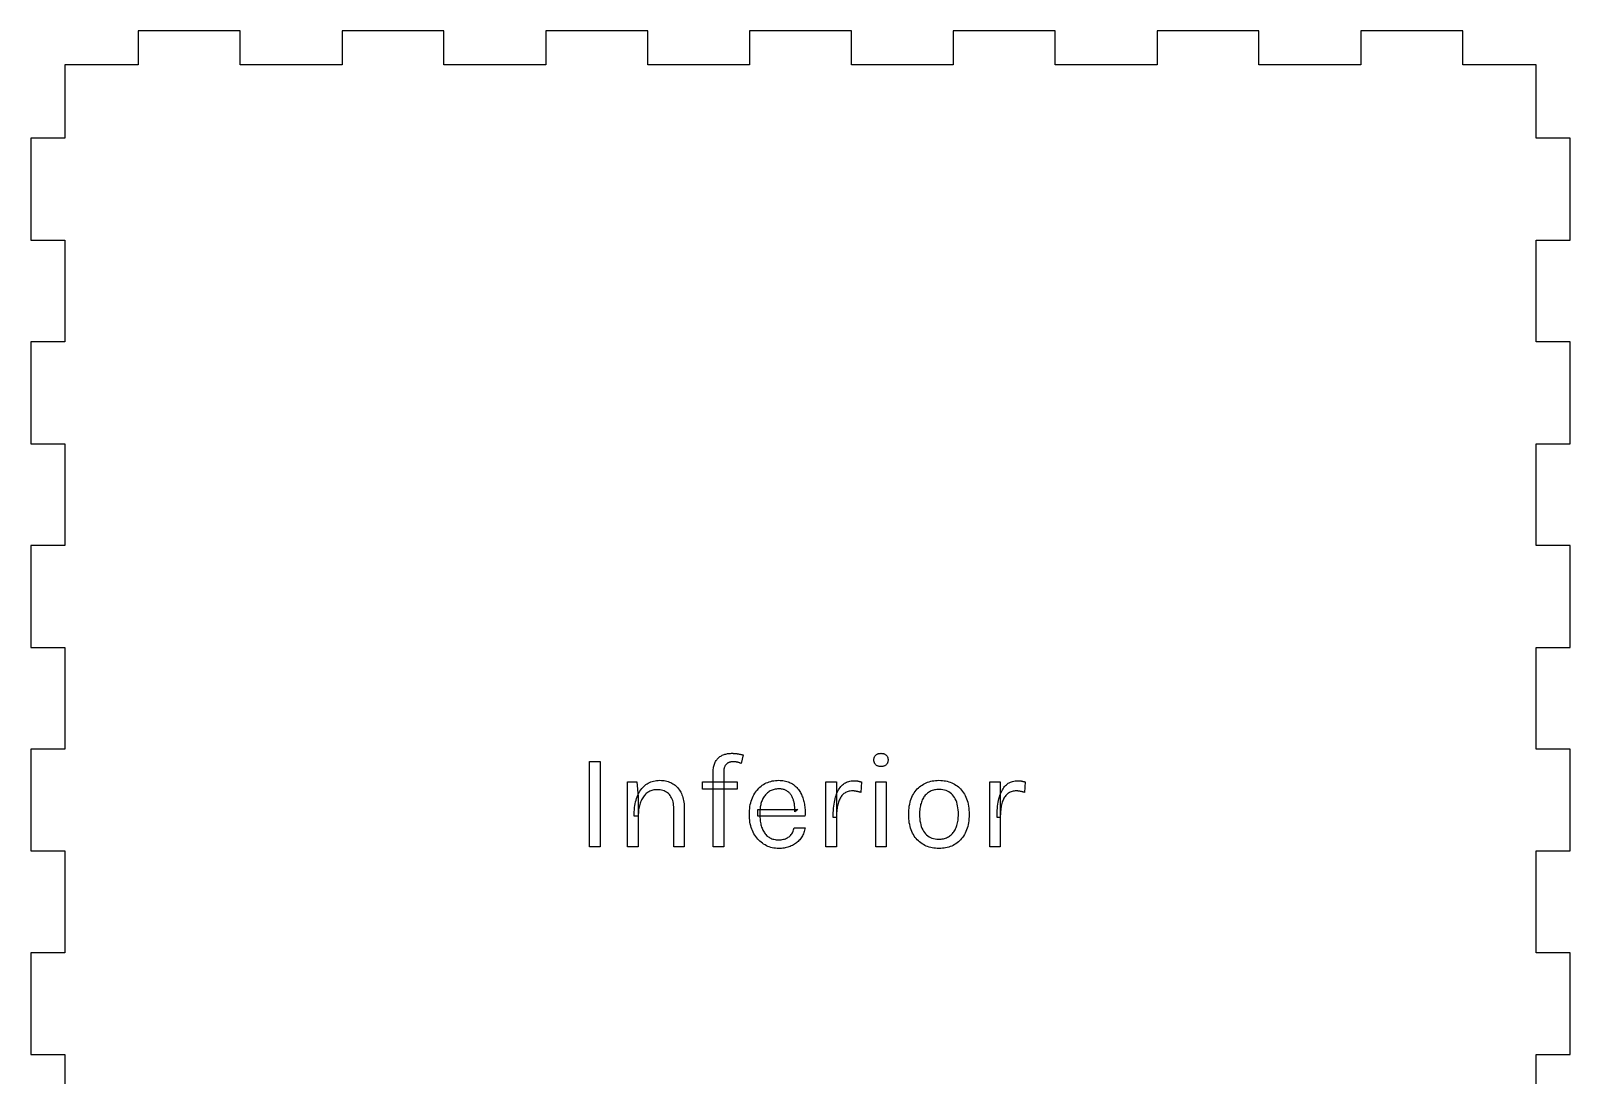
# Model space of a CAD drawing. Header units: millimetres. Extents: x 0 to 275, y 0 to 182.
# Drawn here: x 139 to 275, y 89.7 to 182 of the extents above; entities that cross this region are included whole.
import ezdxf

# ---------------------------------------------------------------- set-up
doc = ezdxf.new("R2010")
doc.units = ezdxf.units.MM
doc.layers.get('0').update_dxf_attribs({"linetype": 'CONTINUOUS'})

msp = doc.modelspace()

# ---------------------------------------------------------------- linework, layer by layer
for p, q in [((157.5, 182), (148.5, 182)), ((148.5, 182), (148.5, 179)), ((157.5, 179), (157.5, 182)), ((175.5, 182), (166.5, 182)), ((166.5, 182), (166.5, 179)), ((175.5, 179), (175.5, 182)), ((193.5, 182), (184.5, 182)), ((184.5, 182), (184.5, 179)), ((193.5, 179), (193.5, 182)), ((211.5, 182), (202.5, 182)), ((202.5, 182), (202.5, 179)), ((211.5, 179), (211.5, 182)), ((229.5, 182), (220.5, 182)), ((220.5, 182), (220.5, 179)), ((229.5, 179), (229.5, 182)), ((247.5, 182), (238.5, 182)), ((238.5, 182), (238.5, 179)), ((247.5, 179), (247.5, 182)), ((265.5, 182), (256.5, 182)), ((256.5, 182), (256.5, 179)), ((265.5, 179), (265.5, 182)), ((148.5, 179), (142, 179)), ((142, 179), (142, 172.5)), ((166.5, 179), (157.5, 179)), ((184.5, 179), (175.5, 179)), ((202.5, 179), (193.5, 179)), ((220.5, 179), (211.5, 179)), ((238.5, 179), (229.5, 179)), ((256.5, 179), (247.5, 179)), ((272, 179), (265.5, 179)), ((272, 172.5), (272, 179)), ((142, 172.5), (139, 172.5)), ((139, 172.5), (139, 163.5)), ((275, 172.5), (272, 172.5)), ((275, 163.5), (275, 172.5)), ((139, 163.5), (142, 163.5)), ((142, 163.5), (142, 154.5)), ((272, 154.5), (272, 163.5)), ((272, 163.5), (275, 163.5)), ((142, 154.5), (139, 154.5)), ((139, 154.5), (139, 145.5)), ((275, 154.5), (272, 154.5)), ((275, 145.5), (275, 154.5)), ((139, 145.5), (142, 145.5)), ((142, 145.5), (142, 136.5)), ((272, 136.5), (272, 145.5)), ((272, 145.5), (275, 145.5)), ((142, 136.5), (139, 136.5)), ((139, 136.5), (139, 127.5)), ((275, 136.5), (272, 136.5)), ((275, 127.5), (275, 136.5)), ((139, 127.5), (142, 127.5)), ((142, 127.5), (142, 118.5)), ((272, 118.5), (272, 127.5)), ((272, 127.5), (275, 127.5)), ((142, 118.5), (139, 118.5)), ((139, 118.5), (139, 109.5)), ((275, 118.5), (272, 118.5)), ((275, 109.5), (275, 118.5)), ((188.37, 109.866), (188.37, 117.402)), ((188.37, 117.402), (189.306, 117.402)), ((189.306, 117.402), (189.306, 109.866)), ((199.319, 116.913), (199.339, 117.008)), ((199.339, 117.008), (199.363, 117.099)), ((199.363, 117.099), (199.391, 117.187)), ((199.391, 117.187), (199.424, 117.27)), ((199.424, 117.27), (199.461, 117.348)), ((199.461, 117.348), (199.503, 117.423)), ((199.503, 117.423), (199.548, 117.494)), ((199.548, 117.494), (199.597, 117.561)), ((199.597, 117.561), (199.648, 117.624)), ((199.648, 117.624), (199.702, 117.683)), ((199.702, 117.683), (199.76, 117.739)), ((199.76, 117.739), (199.82, 117.791)), ((199.82, 117.791), (199.883, 117.839)), ((199.883, 117.839), (199.949, 117.883)), ((199.949, 117.883), (200.019, 117.923)), ((200.019, 117.923), (200.091, 117.96)), ((200.091, 117.96), (200.166, 117.993)), ((200.166, 117.993), (200.242, 118.023)), ((200.242, 118.023), (200.32, 118.049)), ((200.301, 116.962), (200.282, 116.914)), ((200.322, 117.007), (200.301, 116.962)), ((200.32, 118.049), (200.4, 118.071)), ((200.346, 117.048), (200.322, 117.007)), ((200.372, 117.086), (200.346, 117.048)), ((200.399, 117.122), (200.372, 117.086)), ((200.428, 117.155), (200.399, 117.122)), ((200.4, 118.071), (200.482, 118.091)), ((200.457, 117.186), (200.428, 117.155)), ((200.488, 117.215), (200.457, 117.186)), ((200.482, 118.091), (200.565, 118.106)), ((200.521, 117.24), (200.488, 117.215)), ((200.555, 117.263), (200.521, 117.24)), ((200.59, 117.284), (200.555, 117.263)), ((200.565, 118.106), (200.65, 118.118)), ((200.626, 117.302), (200.59, 117.284)), ((200.664, 117.318), (200.626, 117.302)), ((200.65, 118.118), (200.737, 118.127)), ((200.702, 117.332), (200.664, 117.318)), ((200.741, 117.344), (200.702, 117.332)), ((200.737, 118.127), (200.826, 118.132)), ((200.779, 117.355), (200.741, 117.344)), ((200.818, 117.364), (200.779, 117.355)), ((200.856, 117.372), (200.818, 117.364)), ((200.826, 118.132), (200.916, 118.134)), ((200.894, 117.378), (200.856, 117.372)), ((200.933, 117.384), (200.894, 117.378)), ((200.916, 118.134), (200.916, 118.134)), ((200.916, 118.134), (200.965, 118.134)), ((200.971, 117.387), (200.933, 117.384)), ((200.965, 118.134), (201.015, 118.133)), ((201.01, 117.389), (200.971, 117.387)), ((201.048, 117.39), (201.01, 117.389)), ((201.015, 118.133), (201.064, 118.131)), ((201.081, 117.39), (201.048, 117.39)), ((201.048, 117.39), (201.048, 117.39)), ((201.064, 118.131), (201.114, 118.128)), ((201.113, 117.389), (201.081, 117.39)), ((201.147, 117.387), (201.113, 117.389)), ((201.114, 118.128), (201.164, 118.125)), ((201.18, 117.384), (201.147, 117.387)), ((201.164, 118.125), (201.214, 118.121)), ((201.214, 117.381), (201.18, 117.384)), ((201.214, 118.121), (201.265, 118.116)), ((201.248, 117.377), (201.214, 117.381)), ((201.282, 117.372), (201.248, 117.377)), ((201.265, 118.116), (201.315, 118.111)), ((201.317, 117.367), (201.282, 117.372)), ((201.315, 118.111), (201.366, 118.105)), ((201.352, 117.361), (201.317, 117.367)), ((201.387, 117.354), (201.352, 117.361)), ((201.366, 118.105), (201.417, 118.098)), ((201.422, 117.346), (201.387, 117.354)), ((201.417, 118.098), (201.468, 118.09)), ((201.458, 117.338), (201.422, 117.346)), ((201.493, 117.329), (201.458, 117.338)), ((201.468, 118.09), (201.519, 118.082)), ((201.529, 117.319), (201.493, 117.329)), ((201.519, 118.082), (201.57, 118.073)), ((201.565, 117.309), (201.529, 117.319)), ((201.6, 117.298), (201.565, 117.309)), ((201.57, 118.073), (201.621, 118.063)), ((201.636, 117.286), (201.6, 117.298)), ((201.621, 118.063), (201.671, 118.053)), ((201.672, 117.273), (201.636, 117.286)), ((201.671, 118.053), (201.722, 118.042)), ((201.708, 117.26), (201.672, 117.273)), ((201.744, 117.246), (201.708, 117.26)), ((201.722, 118.042), (201.773, 118.03)), ((201.924, 117.99), (201.744, 117.246)), ((201.773, 118.03), (201.823, 118.017)), ((201.823, 118.017), (201.874, 118.004)), ((201.874, 118.004), (201.924, 117.99)), ((201.924, 117.99), (201.924, 117.99)), ((213.486, 117.558), (213.488, 117.61)), ((213.488, 117.505), (213.486, 117.558)), ((213.486, 117.558), (213.486, 117.558)), ((213.488, 117.61), (213.493, 117.659)), ((213.493, 117.454), (213.488, 117.505)), ((213.493, 117.659), (213.501, 117.707)), ((213.501, 117.405), (213.493, 117.454)), ((213.501, 117.707), (213.513, 117.752)), ((213.513, 117.359), (213.501, 117.405)), ((213.513, 117.752), (213.528, 117.795)), ((213.528, 117.314), (213.513, 117.359)), ((213.528, 117.795), (213.546, 117.836)), ((213.546, 117.272), (213.528, 117.314)), ((213.546, 117.836), (213.568, 117.875)), ((213.568, 117.231), (213.546, 117.272)), ((213.568, 117.875), (213.594, 117.911)), ((213.594, 117.193), (213.568, 117.231)), ((213.594, 117.911), (213.622, 117.946)), ((213.622, 117.157), (213.594, 117.193)), ((213.622, 117.946), (213.654, 117.978)), ((213.654, 117.123), (213.622, 117.157)), ((213.654, 117.978), (213.689, 118.008)), ((213.689, 117.092), (213.654, 117.123)), ((213.689, 118.008), (213.726, 118.034)), ((213.726, 117.064), (213.689, 117.092)), ((213.726, 118.034), (213.766, 118.058)), ((213.766, 117.039), (213.726, 117.064)), ((213.766, 118.058), (213.808, 118.078)), ((213.808, 117.017), (213.766, 117.039)), ((213.808, 118.078), (213.852, 118.095)), ((213.852, 116.999), (213.808, 117.017)), ((213.852, 118.095), (213.899, 118.109)), ((213.899, 116.984), (213.852, 116.999)), ((213.899, 118.109), (213.948, 118.12)), ((213.948, 116.973), (213.899, 116.984)), ((213.948, 118.12), (214, 118.128)), ((214, 116.965), (213.948, 116.973)), ((214, 118.128), (214.054, 118.132)), ((214.054, 116.96), (214, 116.965)), ((214.054, 118.132), (214.11, 118.134)), ((214.11, 118.134), (214.11, 118.134)), ((214.11, 118.134), (214.166, 118.132)), ((214.166, 118.132), (214.22, 118.128)), ((214.22, 116.965), (214.166, 116.96)), ((214.22, 118.128), (214.272, 118.12)), ((214.272, 116.973), (214.22, 116.965)), ((214.272, 118.12), (214.321, 118.109)), ((214.321, 116.984), (214.272, 116.973)), ((214.321, 118.109), (214.368, 118.095)), ((214.368, 116.999), (214.321, 116.984)), ((214.368, 118.095), (214.412, 118.078)), ((214.412, 117.017), (214.368, 116.999)), ((214.412, 118.078), (214.454, 118.058)), ((214.454, 117.039), (214.412, 117.017)), ((214.454, 118.058), (214.494, 118.034)), ((214.494, 117.064), (214.454, 117.039)), ((214.494, 118.034), (214.531, 118.008)), ((214.531, 117.092), (214.494, 117.064)), ((214.531, 118.008), (214.566, 117.978)), ((214.566, 117.123), (214.531, 117.092)), ((214.566, 117.978), (214.598, 117.946)), ((214.598, 117.157), (214.566, 117.123)), ((214.598, 117.946), (214.626, 117.911)), ((214.626, 117.193), (214.598, 117.157)), ((214.626, 117.911), (214.652, 117.875)), ((214.652, 117.231), (214.626, 117.193)), ((214.652, 117.875), (214.674, 117.836)), ((214.674, 117.272), (214.652, 117.231)), ((214.674, 117.836), (214.692, 117.795)), ((214.692, 117.314), (214.674, 117.272)), ((214.692, 117.795), (214.707, 117.752)), ((214.707, 117.359), (214.692, 117.314)), ((214.707, 117.752), (214.719, 117.707)), ((214.719, 117.405), (214.707, 117.359)), ((214.719, 117.707), (214.727, 117.659)), ((214.727, 117.454), (214.719, 117.405)), ((214.727, 117.659), (214.732, 117.61)), ((214.732, 117.505), (214.727, 117.454)), ((214.732, 117.61), (214.734, 117.558)), ((214.734, 117.558), (214.732, 117.505)), ((214.734, 117.558), (214.734, 117.558)), ((191.73, 109.866), (191.73, 115.602)), ((191.73, 115.602), (192.534, 115.602)), ((192.534, 115.602), (192.666, 114.282)), ((193.665, 115.562), (193.782, 115.611)), ((193.782, 115.611), (193.903, 115.652)), ((193.903, 115.652), (194.028, 115.686)), ((194.028, 115.686), (194.158, 115.712)), ((194.158, 115.712), (194.292, 115.731)), ((194.292, 115.731), (194.431, 115.742)), ((194.431, 115.742), (194.574, 115.746)), ((194.574, 115.746), (194.574, 115.746)), ((194.574, 115.746), (194.708, 115.743)), ((194.708, 115.743), (194.837, 115.734)), ((194.837, 115.734), (194.963, 115.719)), ((194.963, 115.719), (195.085, 115.698)), ((195.085, 115.698), (195.203, 115.67)), ((195.203, 115.67), (195.317, 115.637)), ((195.317, 115.637), (195.428, 115.598)), ((198.348, 114.954), (198.348, 115.602)), ((198.348, 115.602), (201.408, 115.602)), ((199.284, 116.49), (199.286, 116.602)), ((199.284, 109.866), (199.284, 116.49)), ((199.286, 116.602), (199.293, 116.71)), ((199.293, 116.71), (199.304, 116.813)), ((199.304, 116.813), (199.319, 116.913)), ((200.221, 116.551), (200.22, 116.478)), ((200.22, 116.478), (200.22, 116.478)), ((200.22, 116.478), (200.22, 109.866)), ((200.225, 116.62), (200.221, 116.551)), ((200.231, 116.686), (200.225, 116.62)), ((200.24, 116.748), (200.231, 116.686)), ((200.251, 116.806), (200.24, 116.748)), ((200.265, 116.862), (200.251, 116.806)), ((200.282, 116.914), (200.265, 116.862)), ((201.408, 115.602), (201.408, 114.954)), ((204.105, 115.568), (204.233, 115.615)), ((204.233, 115.615), (204.365, 115.655)), ((204.365, 115.655), (204.5, 115.688)), ((204.5, 115.688), (204.639, 115.713)), ((204.639, 115.713), (204.781, 115.731)), ((204.781, 115.731), (204.926, 115.742)), ((204.926, 115.742), (205.074, 115.746)), ((205.074, 115.746), (205.074, 115.746)), ((205.074, 115.746), (205.203, 115.743)), ((205.203, 115.743), (205.328, 115.735)), ((205.328, 115.735), (205.449, 115.722)), ((205.449, 115.722), (205.566, 115.704)), ((205.566, 115.704), (205.68, 115.68)), ((205.68, 115.68), (205.79, 115.651)), ((205.79, 115.651), (205.896, 115.617)), ((205.896, 115.617), (205.998, 115.577)), ((209.244, 109.866), (209.244, 115.614)), ((209.244, 115.614), (210.18, 115.614)), ((210.18, 115.614), (210.18, 109.866)), ((211.069, 115.581), (211.166, 115.621)), ((211.166, 115.621), (211.267, 115.653)), ((211.267, 115.653), (211.371, 115.678)), ((211.371, 115.678), (211.478, 115.696)), ((211.478, 115.696), (211.589, 115.706)), ((211.589, 115.706), (211.704, 115.71)), ((211.704, 115.71), (211.704, 115.71)), ((211.704, 115.71), (211.742, 115.71)), ((211.742, 115.71), (211.779, 115.709)), ((211.779, 115.709), (211.816, 115.708)), ((211.816, 115.708), (211.852, 115.706)), ((211.852, 115.706), (211.888, 115.703)), ((211.888, 115.703), (211.923, 115.7)), ((211.923, 115.7), (211.957, 115.697)), ((211.957, 115.697), (211.99, 115.693)), ((211.99, 115.693), (212.023, 115.688)), ((212.023, 115.688), (212.055, 115.683)), ((212.055, 115.683), (212.087, 115.677)), ((212.087, 115.677), (212.119, 115.671)), ((212.119, 115.671), (212.151, 115.664)), ((212.151, 115.664), (212.183, 115.657)), ((212.183, 115.657), (212.215, 115.649)), ((212.215, 115.649), (212.247, 115.641)), ((212.247, 115.641), (212.279, 115.632)), ((212.279, 115.632), (212.311, 115.623)), ((212.311, 115.623), (212.344, 115.613)), ((212.376, 115.602), (212.316, 114.678)), ((212.344, 115.613), (212.376, 115.602)), ((212.376, 115.602), (212.376, 115.602)), ((213.642, 109.866), (213.642, 115.614)), ((213.642, 115.614), (214.578, 115.614)), ((214.11, 116.958), (214.054, 116.96)), ((214.166, 116.96), (214.11, 116.958)), ((214.11, 116.958), (214.11, 116.958)), ((214.11, 116.958), (214.11, 116.958)), ((214.578, 115.614), (214.578, 109.866)), ((218.234, 115.578), (218.367, 115.623)), ((218.367, 115.623), (218.503, 115.66)), ((218.503, 115.66), (218.642, 115.691)), ((218.642, 115.691), (218.785, 115.715)), ((218.785, 115.715), (218.931, 115.732)), ((218.931, 115.732), (219.081, 115.743)), ((219.081, 115.743), (219.234, 115.746)), ((219.234, 115.746), (219.234, 115.746)), ((219.234, 115.746), (219.386, 115.743)), ((219.386, 115.743), (219.535, 115.732)), ((219.535, 115.732), (219.68, 115.715)), ((219.68, 115.715), (219.822, 115.691)), ((219.822, 115.691), (219.961, 115.66)), ((219.961, 115.66), (220.096, 115.623)), ((220.096, 115.623), (220.228, 115.578)), ((223.716, 109.866), (223.716, 115.614)), ((223.716, 115.614), (224.652, 115.614)), ((224.652, 115.614), (224.652, 109.866)), ((225.541, 115.581), (225.638, 115.621)), ((225.638, 115.621), (225.739, 115.653)), ((225.739, 115.653), (225.843, 115.678)), ((225.843, 115.678), (225.95, 115.696)), ((225.95, 115.696), (226.061, 115.706)), ((226.061, 115.706), (226.176, 115.71)), ((226.176, 115.71), (226.176, 115.71)), ((226.176, 115.71), (226.214, 115.71)), ((226.214, 115.71), (226.251, 115.709)), ((226.251, 115.709), (226.288, 115.708)), ((226.288, 115.708), (226.324, 115.706)), ((226.324, 115.706), (226.36, 115.703)), ((226.36, 115.703), (226.395, 115.7)), ((226.395, 115.7), (226.429, 115.697)), ((226.429, 115.697), (226.462, 115.693)), ((226.462, 115.693), (226.495, 115.688)), ((226.495, 115.688), (226.527, 115.683)), ((226.527, 115.683), (226.559, 115.677)), ((226.559, 115.677), (226.591, 115.671)), ((226.591, 115.671), (226.623, 115.664)), ((226.623, 115.664), (226.655, 115.657)), ((226.655, 115.657), (226.687, 115.649)), ((226.687, 115.649), (226.719, 115.641)), ((226.719, 115.641), (226.751, 115.632)), ((226.751, 115.632), (226.783, 115.623)), ((226.783, 115.623), (226.816, 115.613)), ((226.848, 115.602), (226.788, 114.678)), ((226.816, 115.613), (226.848, 115.602)), ((226.848, 115.602), (226.848, 115.602)), ((192.52, 114.143), (192.57, 114.288)), ((192.57, 114.288), (192.625, 114.426)), ((192.625, 114.426), (192.685, 114.558)), ((192.666, 114.282), (192.666, 109.866)), ((192.685, 114.558), (192.75, 114.683)), ((192.75, 114.683), (192.82, 114.801)), ((192.82, 114.801), (192.895, 114.913)), ((192.895, 114.913), (192.974, 115.018)), ((192.974, 115.018), (193.059, 115.116)), ((193.059, 115.116), (193.148, 115.208)), ((193.118, 114.293), (193.061, 114.21)), ((193.177, 114.372), (193.118, 114.293)), ((193.148, 115.208), (193.242, 115.293)), ((193.241, 114.445), (193.177, 114.372)), ((193.308, 114.513), (193.241, 114.445)), ((193.242, 115.293), (193.341, 115.371)), ((193.378, 114.577), (193.308, 114.513)), ((193.341, 115.371), (193.445, 115.442)), ((193.452, 114.636), (193.378, 114.577)), ((193.445, 115.442), (193.553, 115.506)), ((193.529, 114.69), (193.452, 114.636)), ((193.609, 114.738), (193.529, 114.69)), ((193.553, 115.506), (193.665, 115.562)), ((193.691, 114.78), (193.609, 114.738)), ((193.776, 114.816), (193.691, 114.78)), ((193.864, 114.847), (193.776, 114.816)), ((193.955, 114.873), (193.864, 114.847)), ((194.049, 114.893), (193.955, 114.873)), ((194.145, 114.907), (194.049, 114.893)), ((194.244, 114.915), (194.145, 114.907)), ((194.346, 114.918), (194.244, 114.915)), ((194.479, 114.914), (194.346, 114.918)), ((194.346, 114.918), (194.346, 114.918)), ((194.606, 114.901), (194.479, 114.914)), ((194.727, 114.879), (194.606, 114.901)), ((194.843, 114.849), (194.727, 114.879)), ((194.953, 114.811), (194.843, 114.849)), ((195.057, 114.764), (194.953, 114.811)), ((195.156, 114.708), (195.057, 114.764)), ((195.248, 114.643), (195.156, 114.708)), ((195.336, 114.571), (195.248, 114.643)), ((195.417, 114.489), (195.336, 114.571)), ((195.492, 114.399), (195.417, 114.489)), ((195.428, 115.598), (195.534, 115.552)), ((195.558, 114.302), (195.492, 114.399)), ((195.534, 115.552), (195.636, 115.501)), ((195.617, 114.196), (195.558, 114.302)), ((195.636, 115.501), (195.735, 115.443)), ((195.735, 115.443), (195.829, 115.38)), ((195.829, 115.38), (195.919, 115.311)), ((195.919, 115.311), (196.005, 115.238)), ((196.005, 115.238), (196.085, 115.159)), ((196.085, 115.159), (196.162, 115.075)), ((196.162, 115.075), (196.234, 114.985)), ((196.234, 114.985), (196.301, 114.891)), ((196.301, 114.891), (196.364, 114.791)), ((196.364, 114.791), (196.422, 114.686)), ((196.422, 114.686), (196.476, 114.576)), ((196.476, 114.576), (196.525, 114.461)), ((196.525, 114.461), (196.569, 114.342)), ((196.569, 114.342), (196.608, 114.219)), ((201.408, 114.954), (198.348, 114.954)), ((201.408, 114.954), (201.408, 114.954)), ((202.754, 114.204), (202.818, 114.342)), ((202.818, 114.342), (202.888, 114.474)), ((202.888, 114.474), (202.962, 114.601)), ((202.962, 114.601), (203.042, 114.72)), ((203.042, 114.72), (203.127, 114.834)), ((203.127, 114.834), (203.216, 114.941)), ((203.216, 114.941), (203.311, 115.042)), ((203.311, 115.042), (203.41, 115.137)), ((203.41, 115.137), (203.515, 115.225)), ((203.515, 115.225), (203.624, 115.307)), ((203.624, 115.307), (203.739, 115.383)), ((203.783, 114.306), (203.732, 114.226)), ((203.739, 115.383), (203.858, 115.452)), ((203.837, 114.382), (203.783, 114.306)), ((203.894, 114.454), (203.837, 114.382)), ((203.858, 115.452), (203.98, 115.514)), ((203.956, 114.523), (203.894, 114.454)), ((204.021, 114.588), (203.956, 114.523)), ((203.98, 115.514), (204.105, 115.568)), ((204.089, 114.65), (204.021, 114.588)), ((204.162, 114.708), (204.089, 114.65)), ((204.238, 114.762), (204.162, 114.708)), ((204.318, 114.81), (204.238, 114.762)), ((204.401, 114.852), (204.318, 114.81)), ((204.488, 114.888), (204.401, 114.852)), ((204.579, 114.919), (204.488, 114.888)), ((204.673, 114.945), (204.579, 114.919)), ((204.771, 114.965), (204.673, 114.945)), ((204.872, 114.979), (204.771, 114.965)), ((204.977, 114.987), (204.872, 114.979)), ((205.086, 114.99), (204.977, 114.987)), ((205.172, 114.988), (205.086, 114.99)), ((205.086, 114.99), (205.086, 114.99)), ((205.255, 114.983), (205.172, 114.988)), ((205.335, 114.974), (205.255, 114.983)), ((205.411, 114.961), (205.335, 114.974)), ((205.485, 114.945), (205.411, 114.961)), ((205.555, 114.925), (205.485, 114.945)), ((205.623, 114.902), (205.555, 114.925)), ((205.687, 114.875), (205.623, 114.902)), ((205.748, 114.844), (205.687, 114.875)), ((205.806, 114.81), (205.748, 114.844)), ((205.861, 114.773), (205.806, 114.81)), ((205.914, 114.733), (205.861, 114.773)), ((205.964, 114.691), (205.914, 114.733)), ((206.011, 114.647), (205.964, 114.691)), ((205.998, 115.577), (206.096, 115.532)), ((206.056, 114.601), (206.011, 114.647)), ((206.099, 114.552), (206.056, 114.601)), ((206.096, 115.532), (206.19, 115.482)), ((206.139, 114.501), (206.099, 114.552)), ((206.177, 114.447), (206.139, 114.501)), ((206.212, 114.391), (206.177, 114.447)), ((206.19, 115.482), (206.281, 115.427)), ((206.244, 114.333), (206.212, 114.391)), ((206.274, 114.273), (206.244, 114.333)), ((206.302, 114.212), (206.274, 114.273)), ((206.281, 115.427), (206.368, 115.369)), ((206.368, 115.369), (206.451, 115.307)), ((206.451, 115.307), (206.531, 115.241)), ((206.531, 115.241), (206.607, 115.171)), ((206.607, 115.171), (206.68, 115.098)), ((206.68, 115.098), (206.749, 115.021)), ((206.749, 115.021), (206.814, 114.941)), ((206.814, 114.941), (206.876, 114.856)), ((206.876, 114.856), (206.934, 114.768)), ((206.934, 114.768), (206.989, 114.677)), ((206.989, 114.677), (207.04, 114.583)), ((207.04, 114.583), (207.088, 114.487)), ((207.088, 114.487), (207.132, 114.389)), ((207.132, 114.389), (207.173, 114.289)), ((207.173, 114.289), (207.211, 114.186)), ((210.062, 114.125), (210.102, 114.273)), ((210.102, 114.273), (210.146, 114.414)), ((210.146, 114.414), (210.194, 114.548)), ((210.194, 114.548), (210.246, 114.674)), ((210.246, 114.674), (210.301, 114.793)), ((210.301, 114.793), (210.361, 114.904)), ((210.361, 114.904), (210.424, 115.009)), ((210.424, 115.009), (210.492, 115.106)), ((210.492, 115.106), (210.563, 115.196)), ((210.552, 114.248), (210.505, 114.169)), ((210.602, 114.323), (210.552, 114.248)), ((210.563, 115.196), (210.638, 115.278)), ((210.656, 114.393), (210.602, 114.323)), ((210.638, 115.278), (210.717, 115.353)), ((210.713, 114.458), (210.656, 114.393)), ((210.774, 114.519), (210.713, 114.458)), ((210.717, 115.353), (210.8, 115.421)), ((210.838, 114.574), (210.774, 114.519)), ((210.8, 115.421), (210.886, 115.482)), ((210.907, 114.624), (210.838, 114.574)), ((210.886, 115.482), (210.976, 115.535)), ((210.979, 114.667), (210.907, 114.624)), ((210.976, 115.535), (211.069, 115.581)), ((211.055, 114.705), (210.979, 114.667)), ((211.136, 114.737), (211.055, 114.705)), ((211.22, 114.763), (211.136, 114.737)), ((211.308, 114.784), (211.22, 114.763)), ((211.4, 114.798), (211.308, 114.784)), ((211.496, 114.807), (211.4, 114.798)), ((211.596, 114.81), (211.496, 114.807)), ((211.628, 114.81), (211.596, 114.81)), ((211.596, 114.81), (211.596, 114.81)), ((211.66, 114.808), (211.628, 114.81)), ((211.693, 114.806), (211.66, 114.808)), ((211.728, 114.804), (211.693, 114.806)), ((211.762, 114.8), (211.728, 114.804)), ((211.798, 114.796), (211.762, 114.8)), ((211.835, 114.791), (211.798, 114.796)), ((211.872, 114.785), (211.835, 114.791)), ((211.911, 114.778), (211.872, 114.785)), ((211.95, 114.771), (211.911, 114.778)), ((211.989, 114.763), (211.95, 114.771)), ((212.028, 114.755), (211.989, 114.763)), ((212.066, 114.746), (212.028, 114.755)), ((212.104, 114.737), (212.066, 114.746)), ((212.141, 114.728), (212.104, 114.737)), ((212.177, 114.719), (212.141, 114.728)), ((212.213, 114.709), (212.177, 114.719)), ((212.248, 114.699), (212.213, 114.709)), ((212.282, 114.689), (212.248, 114.699)), ((212.316, 114.678), (212.282, 114.689)), ((216.781, 114.113), (216.84, 114.256)), ((216.84, 114.256), (216.906, 114.393)), ((216.906, 114.393), (216.978, 114.524)), ((216.978, 114.524), (217.055, 114.648)), ((217.055, 114.648), (217.138, 114.765)), ((217.138, 114.765), (217.225, 114.876)), ((217.225, 114.876), (217.318, 114.98)), ((217.318, 114.98), (217.415, 115.078)), ((217.415, 115.078), (217.518, 115.169)), ((217.518, 115.169), (217.626, 115.254)), ((217.626, 115.254), (217.739, 115.332)), ((217.739, 115.332), (217.857, 115.404)), ((217.91, 114.273), (217.856, 114.189)), ((217.857, 115.404), (217.979, 115.469)), ((217.966, 114.351), (217.91, 114.273)), ((218.027, 114.425), (217.966, 114.351)), ((217.979, 115.469), (218.105, 115.527)), ((218.092, 114.494), (218.027, 114.425)), ((218.16, 114.559), (218.092, 114.494)), ((218.105, 115.527), (218.234, 115.578)), ((218.231, 114.619), (218.16, 114.559)), ((218.307, 114.675), (218.231, 114.619)), ((218.386, 114.726), (218.307, 114.675)), ((218.469, 114.771), (218.386, 114.726)), ((218.555, 114.811), (218.469, 114.771)), ((218.645, 114.846), (218.555, 114.811)), ((218.738, 114.875), (218.645, 114.846)), ((218.835, 114.899), (218.738, 114.875)), ((218.936, 114.918), (218.835, 114.899)), ((219.039, 114.931), (218.936, 114.918)), ((219.147, 114.939), (219.039, 114.931)), ((219.258, 114.942), (219.147, 114.939)), ((219.422, 114.936), (219.258, 114.942)), ((219.258, 114.942), (219.258, 114.942)), ((219.577, 114.918), (219.422, 114.936)), ((219.725, 114.889), (219.577, 114.918)), ((219.864, 114.847), (219.725, 114.889)), ((219.994, 114.794), (219.864, 114.847)), ((220.117, 114.729), (219.994, 114.794)), ((220.231, 114.652), (220.117, 114.729)), ((220.228, 115.578), (220.357, 115.527)), ((220.337, 114.564), (220.231, 114.652)), ((220.435, 114.463), (220.337, 114.564)), ((220.357, 115.527), (220.483, 115.469)), ((220.524, 114.351), (220.435, 114.463)), ((220.483, 115.469), (220.605, 115.404)), ((220.605, 114.228), (220.524, 114.351)), ((220.605, 115.404), (220.723, 115.332)), ((220.723, 115.332), (220.836, 115.254)), ((220.836, 115.254), (220.944, 115.169)), ((220.944, 115.169), (221.046, 115.078)), ((221.046, 115.078), (221.143, 114.98)), ((221.143, 114.98), (221.236, 114.876)), ((221.236, 114.876), (221.323, 114.765)), ((221.323, 114.765), (221.405, 114.648)), ((221.405, 114.648), (221.481, 114.524)), ((221.481, 114.524), (221.553, 114.393)), ((221.553, 114.393), (221.619, 114.256)), ((221.619, 114.256), (221.677, 114.113)), ((224.534, 114.125), (224.574, 114.273)), ((224.574, 114.273), (224.618, 114.414)), ((224.618, 114.414), (224.666, 114.548)), ((224.666, 114.548), (224.718, 114.674)), ((224.718, 114.674), (224.773, 114.793)), ((224.773, 114.793), (224.833, 114.904)), ((224.833, 114.904), (224.896, 115.009)), ((224.896, 115.009), (224.964, 115.106)), ((224.964, 115.106), (225.035, 115.196)), ((225.024, 114.248), (224.977, 114.169)), ((225.074, 114.323), (225.024, 114.248)), ((225.035, 115.196), (225.11, 115.278)), ((225.128, 114.393), (225.074, 114.323)), ((225.11, 115.278), (225.189, 115.353)), ((225.185, 114.458), (225.128, 114.393)), ((225.246, 114.519), (225.185, 114.458)), ((225.189, 115.353), (225.272, 115.421)), ((225.31, 114.574), (225.246, 114.519)), ((225.272, 115.421), (225.358, 115.482)), ((225.379, 114.624), (225.31, 114.574)), ((225.358, 115.482), (225.448, 115.535)), ((225.451, 114.667), (225.379, 114.624)), ((225.448, 115.535), (225.541, 115.581)), ((225.527, 114.705), (225.451, 114.667)), ((225.608, 114.737), (225.527, 114.705)), ((225.692, 114.763), (225.608, 114.737)), ((225.78, 114.784), (225.692, 114.763)), ((225.872, 114.798), (225.78, 114.784)), ((225.968, 114.807), (225.872, 114.798)), ((226.068, 114.81), (225.968, 114.807)), ((226.1, 114.81), (226.068, 114.81)), ((226.068, 114.81), (226.068, 114.81)), ((226.132, 114.808), (226.1, 114.81)), ((226.165, 114.806), (226.132, 114.808)), ((226.2, 114.804), (226.165, 114.806)), ((226.234, 114.8), (226.2, 114.804)), ((226.27, 114.796), (226.234, 114.8)), ((226.307, 114.791), (226.27, 114.796)), ((226.344, 114.785), (226.307, 114.791)), ((226.383, 114.778), (226.344, 114.785)), ((226.422, 114.771), (226.383, 114.778)), ((226.461, 114.763), (226.422, 114.771)), ((226.5, 114.755), (226.461, 114.763)), ((226.538, 114.746), (226.5, 114.755)), ((226.576, 114.737), (226.538, 114.746)), ((226.613, 114.728), (226.576, 114.737)), ((226.649, 114.719), (226.613, 114.728)), ((226.685, 114.709), (226.649, 114.719)), ((226.72, 114.699), (226.685, 114.709)), ((226.754, 114.689), (226.72, 114.699)), ((226.788, 114.678), (226.754, 114.689)), ((192.309, 112.775), (192.317, 112.967)), ((192.317, 112.967), (192.33, 113.153)), ((192.33, 113.153), (192.348, 113.333)), ((192.348, 113.333), (192.372, 113.507)), ((192.372, 113.507), (192.401, 113.675)), ((192.401, 113.675), (192.435, 113.837)), ((192.435, 113.837), (192.475, 113.993)), ((192.475, 113.993), (192.52, 114.143)), ((192.684, 112.996), (192.674, 112.86)), ((192.699, 113.127), (192.684, 112.996)), ((192.717, 113.254), (192.699, 113.127)), ((192.739, 113.377), (192.717, 113.254)), ((192.766, 113.496), (192.739, 113.377)), ((192.797, 113.611), (192.766, 113.496)), ((192.831, 113.722), (192.797, 113.611)), ((192.87, 113.829), (192.831, 113.722)), ((192.913, 113.932), (192.87, 113.829)), ((192.959, 114.029), (192.913, 113.932)), ((193.008, 114.122), (192.959, 114.029)), ((193.061, 114.21), (193.008, 114.122)), ((195.669, 114.083), (195.617, 114.196)), ((195.712, 113.962), (195.669, 114.083)), ((195.747, 113.833), (195.712, 113.962)), ((195.775, 113.696), (195.747, 113.833)), ((195.794, 113.551), (195.775, 113.696)), ((195.806, 113.398), (195.794, 113.551)), ((195.81, 113.238), (195.806, 113.398)), ((195.81, 109.866), (195.81, 113.238)), ((196.608, 114.219), (196.641, 114.091)), ((196.641, 114.091), (196.669, 113.96)), ((196.669, 113.96), (196.693, 113.824)), ((196.693, 113.824), (196.711, 113.683)), ((196.711, 113.683), (196.724, 113.539)), ((196.724, 113.539), (196.731, 113.391)), ((196.731, 113.391), (196.734, 113.238)), ((196.734, 113.238), (196.734, 113.238)), ((196.734, 113.238), (196.734, 109.866)), ((202.482, 112.722), (202.485, 112.908)), ((202.485, 112.908), (202.495, 113.088)), ((202.495, 113.088), (202.512, 113.263)), ((202.512, 113.263), (202.536, 113.433)), ((202.536, 113.433), (202.566, 113.598)), ((202.566, 113.598), (202.603, 113.757)), ((202.603, 113.757), (202.647, 113.911)), ((202.647, 113.911), (202.697, 114.06)), ((202.697, 114.06), (202.754, 114.204)), ((203.238, 112.578), (203.238, 113.154)), ((203.238, 113.154), (206.772, 113.154)), ((203.42, 113.08), (203.418, 112.974)), ((203.418, 112.974), (203.418, 112.974)), ((203.418, 112.974), (203.418, 112.59)), ((203.425, 113.185), (203.42, 113.08)), ((203.435, 113.288), (203.425, 113.185)), ((203.448, 113.389), (203.435, 113.288)), ((203.464, 113.489), (203.448, 113.389)), ((203.485, 113.588), (203.464, 113.489)), ((203.509, 113.685), (203.485, 113.588)), ((203.537, 113.78), (203.509, 113.685)), ((203.569, 113.874), (203.537, 113.78)), ((203.604, 113.967), (203.569, 113.874)), ((203.643, 114.057), (203.604, 113.967)), ((203.686, 114.144), (203.643, 114.057)), ((203.732, 114.226), (203.686, 114.144)), ((206.329, 114.15), (206.302, 114.212)), ((206.353, 114.086), (206.329, 114.15)), ((206.375, 114.022), (206.353, 114.086)), ((206.396, 113.956), (206.375, 114.022)), ((206.414, 113.889), (206.396, 113.956)), ((206.43, 113.821), (206.414, 113.889)), ((206.445, 113.752), (206.43, 113.821)), ((206.457, 113.682), (206.445, 113.752)), ((206.468, 113.611), (206.457, 113.682)), ((206.477, 113.54), (206.468, 113.611)), ((206.484, 113.47), (206.477, 113.54)), ((206.491, 113.399), (206.484, 113.47)), ((206.495, 113.328), (206.491, 113.399)), ((206.498, 113.257), (206.495, 113.328)), ((206.772, 113.154), (206.496, 112.974)), ((206.496, 112.974), (206.499, 113.045)), ((206.5, 113.186), (206.498, 113.257)), ((206.499, 113.045), (206.5, 113.116)), ((206.5, 113.116), (206.5, 113.186)), ((207.211, 114.186), (207.245, 114.081)), ((207.245, 114.081), (207.276, 113.973)), ((207.276, 113.973), (207.303, 113.863)), ((207.303, 113.863), (207.327, 113.751)), ((207.327, 113.751), (207.348, 113.637)), ((207.348, 113.637), (207.365, 113.523)), ((207.365, 113.523), (207.379, 113.407)), ((207.379, 113.407), (207.39, 113.291)), ((207.39, 113.291), (207.398, 113.174)), ((207.398, 113.174), (207.403, 113.057)), ((207.403, 113.057), (207.404, 112.938)), ((207.404, 112.938), (207.403, 112.819)), ((209.9, 112.88), (209.911, 113.08)), ((209.911, 113.08), (209.926, 113.273)), ((209.926, 113.273), (209.945, 113.458)), ((209.945, 113.458), (209.968, 113.636)), ((209.968, 113.636), (209.995, 113.806)), ((209.995, 113.806), (210.026, 113.969)), ((210.026, 113.969), (210.062, 114.125)), ((210.203, 112.999), (210.193, 112.87)), ((210.215, 113.126), (210.203, 112.999)), ((210.231, 113.248), (210.215, 113.126)), ((210.249, 113.366), (210.231, 113.248)), ((210.27, 113.481), (210.249, 113.366)), ((210.294, 113.593), (210.27, 113.481)), ((210.321, 113.7), (210.294, 113.593)), ((210.351, 113.803), (210.321, 113.7)), ((210.384, 113.902), (210.351, 113.803)), ((210.421, 113.995), (210.384, 113.902)), ((210.461, 114.084), (210.421, 113.995)), ((210.505, 114.169), (210.461, 114.084)), ((216.558, 112.734), (216.561, 112.929)), ((216.561, 112.929), (216.572, 113.117)), ((216.572, 113.117), (216.589, 113.299)), ((216.589, 113.299), (216.614, 113.475)), ((216.614, 113.475), (216.645, 113.644)), ((216.645, 113.644), (216.683, 113.806)), ((216.683, 113.806), (216.729, 113.963)), ((216.729, 113.963), (216.781, 114.113)), ((217.526, 113), (217.52, 112.869)), ((217.536, 113.127), (217.526, 113)), ((217.55, 113.251), (217.536, 113.127)), ((217.568, 113.371), (217.55, 113.251)), ((217.59, 113.487), (217.568, 113.371)), ((217.616, 113.599), (217.59, 113.487)), ((217.647, 113.707), (217.616, 113.599)), ((217.681, 113.812), (217.647, 113.707)), ((217.719, 113.913), (217.681, 113.812)), ((217.761, 114.01), (217.719, 113.913)), ((217.807, 114.102), (217.761, 114.01)), ((217.856, 114.189), (217.807, 114.102)), ((220.677, 114.097), (220.605, 114.228)), ((220.741, 113.957), (220.677, 114.097)), ((220.797, 113.809), (220.741, 113.957)), ((220.844, 113.651), (220.797, 113.809)), ((220.882, 113.485), (220.844, 113.651)), ((220.912, 113.31), (220.882, 113.485)), ((220.933, 113.127), (220.912, 113.31)), ((220.946, 112.935), (220.933, 113.127)), ((220.95, 112.734), (220.946, 112.935)), ((221.677, 114.113), (221.729, 113.963)), ((221.729, 113.963), (221.774, 113.806)), ((221.774, 113.806), (221.812, 113.644)), ((221.812, 113.644), (221.843, 113.475)), ((221.843, 113.475), (221.867, 113.299)), ((221.867, 113.299), (221.884, 113.117)), ((221.884, 113.117), (221.895, 112.929)), ((221.895, 112.929), (221.898, 112.734)), ((224.372, 112.88), (224.383, 113.08)), ((224.383, 113.08), (224.398, 113.273)), ((224.398, 113.273), (224.416, 113.458)), ((224.416, 113.458), (224.44, 113.636)), ((224.44, 113.636), (224.467, 113.806)), ((224.467, 113.806), (224.498, 113.969)), ((224.498, 113.969), (224.534, 114.125)), ((224.675, 112.999), (224.665, 112.87)), ((224.687, 113.126), (224.675, 112.999)), ((224.703, 113.248), (224.687, 113.126)), ((224.721, 113.366), (224.703, 113.248)), ((224.742, 113.481), (224.721, 113.366)), ((224.766, 113.593), (224.742, 113.481)), ((224.793, 113.7), (224.766, 113.593)), ((224.823, 113.803), (224.793, 113.7)), ((224.856, 113.902), (224.823, 113.803)), ((224.893, 113.995), (224.856, 113.902)), ((224.933, 114.084), (224.893, 113.995)), ((224.977, 114.169), (224.933, 114.084)), ((192.306, 112.578), (192.309, 112.775)), ((192.666, 112.578), (192.306, 112.578)), ((192.668, 112.721), (192.666, 112.578)), ((192.666, 112.578), (192.666, 112.578)), ((192.674, 112.86), (192.668, 112.721)), ((202.485, 112.548), (202.482, 112.722)), ((202.482, 112.722), (202.482, 112.722)), ((202.496, 112.377), (202.485, 112.548)), ((202.513, 112.211), (202.496, 112.377)), ((202.536, 112.049), (202.513, 112.211)), ((202.567, 111.891), (202.536, 112.049)), ((202.604, 111.737), (202.567, 111.891)), ((202.648, 111.587), (202.604, 111.737)), ((202.699, 111.441), (202.648, 111.587)), ((207.39, 112.578), (203.238, 112.578)), ((203.418, 112.59), (203.42, 112.471)), ((203.42, 112.471), (203.425, 112.355)), ((203.425, 112.355), (203.434, 112.241)), ((203.434, 112.241), (203.447, 112.13)), ((203.447, 112.13), (203.464, 112.022)), ((203.464, 112.022), (203.484, 111.915)), ((203.484, 111.915), (203.508, 111.812)), ((203.508, 111.812), (203.535, 111.711)), ((203.535, 111.711), (203.566, 111.612)), ((203.566, 111.612), (203.601, 111.516)), ((206.412, 111.455), (206.43, 111.558)), ((206.43, 111.558), (206.43, 111.558)), ((206.43, 111.558), (207.402, 111.558)), ((207.402, 111.558), (207.382, 111.446)), ((207.398, 112.699), (207.39, 112.578)), ((207.39, 112.578), (207.39, 112.578)), ((207.403, 112.819), (207.398, 112.699)), ((209.892, 112.458), (209.894, 112.673)), ((210.18, 112.458), (209.892, 112.458)), ((209.894, 112.673), (209.9, 112.88)), ((210.181, 112.599), (210.18, 112.458)), ((210.18, 112.458), (210.18, 112.458)), ((210.18, 112.458), (210.18, 112.458)), ((210.186, 112.736), (210.181, 112.599)), ((210.193, 112.87), (210.186, 112.736)), ((216.561, 112.54), (216.558, 112.734)), ((216.558, 112.734), (216.558, 112.734)), ((216.572, 112.353), (216.561, 112.54)), ((216.589, 112.172), (216.572, 112.353)), ((216.614, 111.997), (216.589, 112.172)), ((216.645, 111.828), (216.614, 111.997)), ((216.683, 111.666), (216.645, 111.828)), ((216.729, 111.509), (216.683, 111.666)), ((217.52, 112.869), (217.518, 112.734)), ((217.518, 112.734), (217.518, 112.734)), ((217.518, 112.734), (217.522, 112.535)), ((217.522, 112.535), (217.535, 112.345)), ((217.535, 112.345), (217.557, 112.164)), ((217.557, 112.164), (217.587, 111.99)), ((217.587, 111.99), (217.625, 111.826)), ((217.625, 111.826), (217.672, 111.669)), ((217.672, 111.669), (217.728, 111.522)), ((217.728, 111.522), (217.793, 111.382)), ((220.707, 111.468), (220.749, 111.564)), ((220.749, 111.564), (220.787, 111.664)), ((220.787, 111.664), (220.821, 111.768)), ((220.821, 111.768), (220.852, 111.876)), ((220.852, 111.876), (220.878, 111.987)), ((220.878, 111.987), (220.9, 112.103)), ((220.9, 112.103), (220.918, 112.221)), ((220.918, 112.221), (220.932, 112.344)), ((220.932, 112.344), (220.942, 112.47)), ((220.942, 112.47), (220.948, 112.6)), ((220.948, 112.6), (220.95, 112.734)), ((220.95, 112.734), (220.95, 112.734)), ((221.774, 111.666), (221.729, 111.509)), ((221.812, 111.828), (221.774, 111.666)), ((221.843, 111.997), (221.812, 111.828)), ((221.867, 112.172), (221.843, 111.997)), ((221.884, 112.353), (221.867, 112.172)), ((221.895, 112.54), (221.884, 112.353)), ((221.898, 112.734), (221.895, 112.54)), ((221.898, 112.734), (221.898, 112.734)), ((224.364, 112.458), (224.366, 112.673)), ((224.652, 112.458), (224.364, 112.458)), ((224.366, 112.673), (224.372, 112.88)), ((224.653, 112.599), (224.652, 112.458)), ((224.652, 112.458), (224.652, 112.458)), ((224.652, 112.458), (224.652, 112.458)), ((224.658, 112.736), (224.653, 112.599)), ((224.665, 112.87), (224.658, 112.736)), ((202.757, 111.3), (202.699, 111.441)), ((202.821, 111.162), (202.757, 111.3)), ((202.891, 111.029), (202.821, 111.162)), ((202.966, 110.903), (202.891, 111.029)), ((203.047, 110.782), (202.966, 110.903)), ((203.132, 110.667), (203.047, 110.782)), ((203.221, 110.558), (203.132, 110.667)), ((203.316, 110.455), (203.221, 110.558)), ((203.416, 110.358), (203.316, 110.455)), ((203.521, 110.267), (203.416, 110.358)), ((203.63, 110.182), (203.521, 110.267)), ((203.601, 111.516), (203.639, 111.423)), ((203.745, 110.103), (203.63, 110.182)), ((203.639, 111.423), (203.682, 111.334)), ((203.682, 111.334), (203.727, 111.249)), ((203.727, 111.249), (203.777, 111.168)), ((203.777, 111.168), (203.83, 111.091)), ((203.83, 111.091), (203.886, 111.018)), ((203.886, 111.018), (203.947, 110.949)), ((203.947, 110.949), (204.011, 110.884)), ((204.011, 110.884), (204.079, 110.823)), ((204.079, 110.823), (204.15, 110.766)), ((204.15, 110.766), (204.225, 110.714)), ((204.225, 110.714), (204.304, 110.667)), ((204.304, 110.667), (204.387, 110.625)), ((204.387, 110.625), (204.474, 110.589)), ((204.474, 110.589), (204.564, 110.559)), ((204.564, 110.559), (204.658, 110.534)), ((204.658, 110.534), (204.756, 110.515)), ((204.756, 110.515), (204.858, 110.501)), ((204.858, 110.501), (204.964, 110.493)), ((204.964, 110.493), (205.074, 110.49)), ((205.074, 110.49), (205.184, 110.493)), ((205.074, 110.49), (205.074, 110.49)), ((205.184, 110.493), (205.289, 110.501)), ((205.289, 110.501), (205.391, 110.514)), ((205.391, 110.514), (205.489, 110.533)), ((205.489, 110.533), (205.583, 110.558)), ((205.583, 110.558), (205.672, 110.587)), ((205.672, 110.587), (205.758, 110.622)), ((205.758, 110.622), (205.84, 110.663)), ((205.84, 110.663), (205.918, 110.709)), ((205.918, 110.709), (205.992, 110.76)), ((205.992, 110.76), (206.061, 110.817)), ((206.061, 110.817), (206.125, 110.878)), ((206.125, 110.878), (206.183, 110.945)), ((206.183, 110.945), (206.235, 111.017)), ((206.235, 111.017), (206.281, 111.094)), ((206.281, 111.094), (206.322, 111.177)), ((206.322, 111.177), (206.358, 111.264)), ((206.358, 111.264), (206.388, 111.357)), ((206.388, 111.357), (206.412, 111.455)), ((206.632, 110.213), (206.55, 110.152)), ((206.712, 110.278), (206.632, 110.213)), ((206.788, 110.347), (206.712, 110.278)), ((206.86, 110.42), (206.788, 110.347)), ((206.929, 110.497), (206.86, 110.42)), ((206.994, 110.577), (206.929, 110.497)), ((207.055, 110.661), (206.994, 110.577)), ((207.112, 110.748), (207.055, 110.661)), ((207.164, 110.838), (207.112, 110.748)), ((207.212, 110.931), (207.164, 110.838)), ((207.255, 111.028), (207.212, 110.931)), ((207.294, 111.127), (207.255, 111.028)), ((207.327, 111.23), (207.294, 111.127)), ((207.357, 111.336), (207.327, 111.23)), ((207.382, 111.446), (207.357, 111.336)), ((216.781, 111.359), (216.729, 111.509)), ((216.84, 111.216), (216.781, 111.359)), ((216.906, 111.078), (216.84, 111.216)), ((216.978, 110.947), (216.906, 111.078)), ((217.055, 110.822), (216.978, 110.947)), ((217.138, 110.704), (217.055, 110.822)), ((217.225, 110.593), (217.138, 110.704)), ((217.318, 110.489), (217.225, 110.593)), ((217.415, 110.39), (217.318, 110.489)), ((217.518, 110.299), (217.415, 110.39)), ((217.626, 110.214), (217.518, 110.299)), ((217.739, 110.136), (217.626, 110.214)), ((217.793, 111.382), (217.865, 111.251)), ((217.865, 111.251), (217.947, 111.129)), ((217.947, 111.129), (218.037, 111.017)), ((218.037, 111.017), (218.135, 110.916)), ((218.135, 110.916), (218.241, 110.828)), ((218.241, 110.828), (218.355, 110.751)), ((218.355, 110.751), (218.477, 110.686)), ((218.477, 110.686), (218.608, 110.633)), ((218.608, 110.633), (218.746, 110.591)), ((218.746, 110.591), (218.893, 110.562)), ((218.893, 110.562), (219.047, 110.544)), ((219.047, 110.544), (219.21, 110.538)), ((219.21, 110.538), (219.32, 110.541)), ((219.21, 110.538), (219.21, 110.538)), ((219.21, 110.538), (219.21, 110.538)), ((219.32, 110.541), (219.426, 110.549)), ((219.426, 110.549), (219.53, 110.562)), ((219.53, 110.562), (219.63, 110.581)), ((219.63, 110.581), (219.726, 110.605)), ((219.726, 110.605), (219.819, 110.634)), ((219.819, 110.634), (219.909, 110.669)), ((219.909, 110.669), (219.995, 110.709)), ((219.995, 110.709), (220.078, 110.754)), ((220.078, 110.754), (220.158, 110.805)), ((220.158, 110.805), (220.234, 110.861)), ((220.234, 110.861), (220.306, 110.921)), ((220.306, 110.921), (220.375, 110.985)), ((220.375, 110.985), (220.44, 111.055)), ((220.44, 111.055), (220.501, 111.128)), ((220.501, 111.128), (220.558, 111.206)), ((220.558, 111.206), (220.611, 111.289)), ((220.611, 111.289), (220.661, 111.376)), ((220.661, 111.376), (220.707, 111.468)), ((220.836, 110.214), (220.723, 110.136)), ((220.944, 110.299), (220.836, 110.214)), ((221.046, 110.39), (220.944, 110.299)), ((221.143, 110.489), (221.046, 110.39)), ((221.236, 110.593), (221.143, 110.489)), ((221.323, 110.704), (221.236, 110.593)), ((221.405, 110.822), (221.323, 110.704)), ((221.481, 110.947), (221.405, 110.822)), ((221.553, 111.078), (221.481, 110.947)), ((221.619, 111.216), (221.553, 111.078)), ((221.677, 111.359), (221.619, 111.216)), ((221.729, 111.509), (221.677, 111.359)), ((139, 109.5), (142, 109.5)), ((142, 109.5), (142, 100.5)), ((189.306, 109.866), (188.37, 109.866)), ((189.306, 109.866), (189.306, 109.866)), ((192.666, 109.866), (191.73, 109.866)), ((192.666, 109.866), (192.666, 109.866)), ((196.734, 109.866), (195.81, 109.866)), ((196.734, 109.866), (196.734, 109.866)), ((200.22, 109.866), (199.284, 109.866)), ((200.22, 109.866), (200.22, 109.866)), ((203.864, 110.031), (203.745, 110.103)), ((203.985, 109.966), (203.864, 110.031)), ((204.11, 109.909), (203.985, 109.966)), ((204.238, 109.859), (204.11, 109.909)), ((204.37, 109.817), (204.238, 109.859)), ((204.504, 109.783), (204.37, 109.817)), ((204.642, 109.756), (204.504, 109.783)), ((204.783, 109.737), (204.642, 109.756)), ((204.927, 109.726), (204.783, 109.737)), ((205.074, 109.722), (204.927, 109.726)), ((205.196, 109.724), (205.074, 109.722)), ((205.074, 109.722), (205.074, 109.722)), ((205.074, 109.722), (205.074, 109.722)), ((205.316, 109.731), (205.196, 109.724)), ((205.433, 109.742), (205.316, 109.731)), ((205.548, 109.758), (205.433, 109.742)), ((205.66, 109.778), (205.548, 109.758)), ((205.77, 109.802), (205.66, 109.778)), ((205.877, 109.831), (205.77, 109.802)), ((205.982, 109.864), (205.877, 109.831)), ((206.084, 109.902), (205.982, 109.864)), ((206.184, 109.944), (206.084, 109.902)), ((206.281, 109.99), (206.184, 109.944)), ((206.374, 110.04), (206.281, 109.99)), ((206.464, 110.094), (206.374, 110.04)), ((206.55, 110.152), (206.464, 110.094)), ((210.18, 109.866), (209.244, 109.866)), ((210.18, 109.866), (210.18, 109.866)), ((214.578, 109.866), (213.642, 109.866)), ((214.578, 109.866), (214.578, 109.866)), ((217.857, 110.064), (217.739, 110.136)), ((217.979, 109.999), (217.857, 110.064)), ((218.105, 109.941), (217.979, 109.999)), ((218.234, 109.89), (218.105, 109.941)), ((218.367, 109.845), (218.234, 109.89)), ((218.503, 109.808), (218.367, 109.845)), ((218.642, 109.777), (218.503, 109.808)), ((218.785, 109.753), (218.642, 109.777)), ((218.931, 109.736), (218.785, 109.753)), ((219.081, 109.725), (218.931, 109.736)), ((219.234, 109.722), (219.081, 109.725)), ((219.386, 109.725), (219.234, 109.722)), ((219.234, 109.722), (219.234, 109.722)), ((219.234, 109.722), (219.234, 109.722)), ((219.535, 109.736), (219.386, 109.725)), ((219.68, 109.753), (219.535, 109.736)), ((219.822, 109.777), (219.68, 109.753)), ((219.961, 109.808), (219.822, 109.777)), ((220.096, 109.845), (219.961, 109.808)), ((220.228, 109.89), (220.096, 109.845)), ((220.357, 109.941), (220.228, 109.89)), ((220.483, 109.999), (220.357, 109.941)), ((220.605, 110.064), (220.483, 109.999)), ((220.723, 110.136), (220.605, 110.064)), ((224.652, 109.866), (223.716, 109.866)), ((224.652, 109.866), (224.652, 109.866)), ((272, 100.5), (272, 109.5)), ((272, 109.5), (275, 109.5)), ((142, 100.5), (139, 100.5)), ((139, 100.5), (139, 91.5)), ((275, 100.5), (272, 100.5)), ((275, 91.5), (275, 100.5)), ((139, 91.5), (142, 91.5)), ((142, 91.5), (142, 82.5)), ((272, 82.5), (272, 91.5)), ((272, 91.5), (275, 91.5))]:
    msp.add_line(p, q)

doc.saveas('drawing.dxf')
